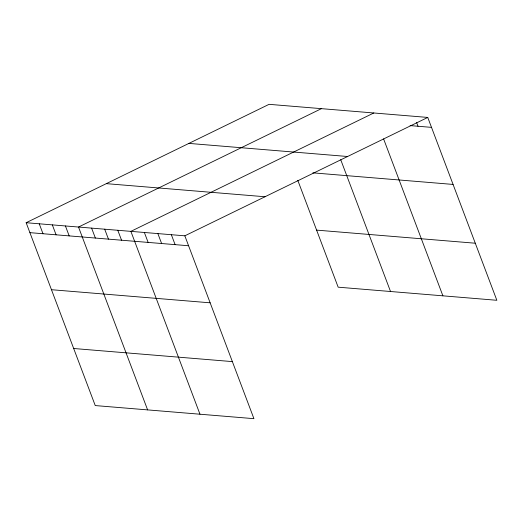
<?xml version="1.0" encoding="UTF-8"?>
<svg xmlns="http://www.w3.org/2000/svg" width="523" height="523" viewBox="0 0 523 523"><rect width="100%" height="100%" fill="white"/><g stroke="black" fill="none" stroke-linecap="round" stroke-linejoin="round"><path stroke-width="0.78" d="M26.15 222.713L184.835 235.821L253.93 418.668L95.245 405.567L26.15 222.713L269.07 104.332L427.755 117.433L496.85 300.287L338.165 287.179L297.803 180.37M321.436 108.653L78.515 227.041L147.61 409.888M373.801 112.981L130.881 231.362L199.976 414.216M184.835 235.821L427.755 117.433M410.084 125.598L431.508 127.364M188.908 143.4L347.592 156.501M312.865 172.851L453.075 184.429M106.313 183.645L264.998 196.753M316.598 230.12L475.289 243.221M29.903 232.65L188.594 245.751M51.463 289.709L210.154 302.817M73.684 348.501L232.369 361.609M416.576 122.434L418.021 126.252M383.594 138.889L442.896 295.828M340.715 159.672L390.531 291.507M171.348 234.703L175.1 244.64M157.861 233.591L161.614 243.522M144.374 232.48L148.127 242.411M117.793 230.283L121.545 240.214M104.698 229.198L108.457 239.135M91.61 228.12L95.363 238.057M65.427 225.956L69.18 235.893M52.333 224.877L56.085 234.814M39.245 223.798L42.997 233.729"/></g></svg>
